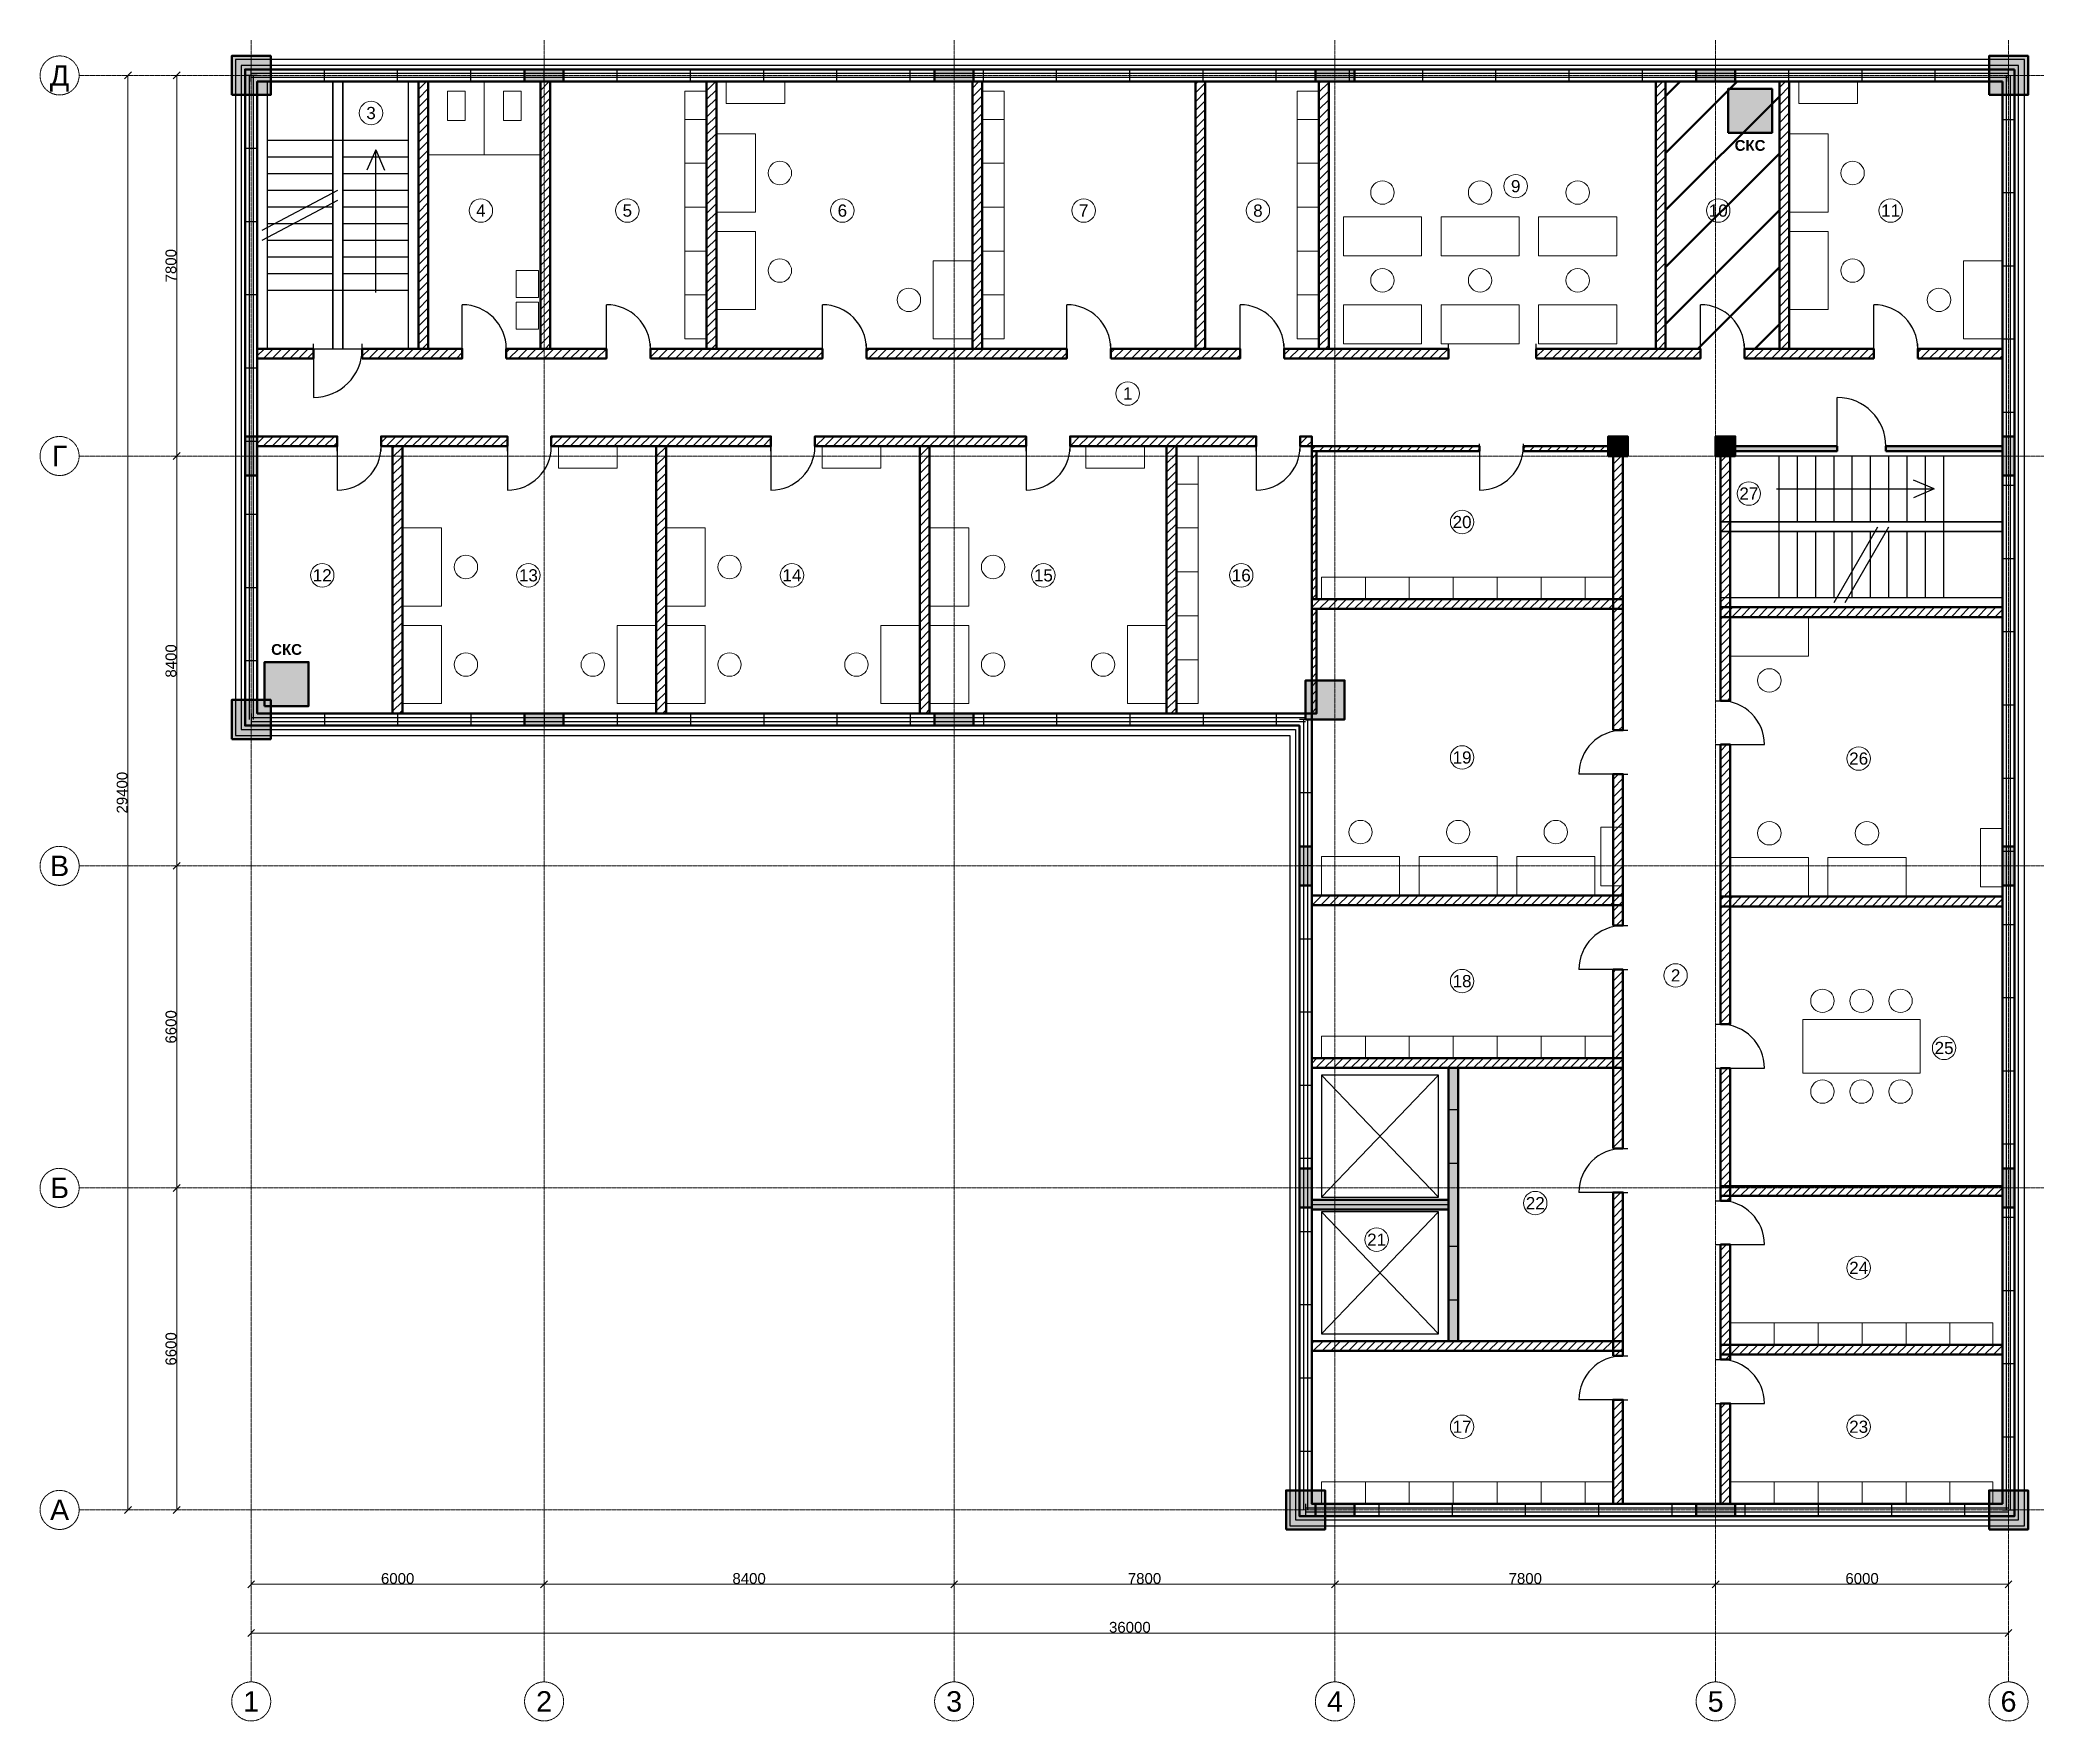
# Model space of a CAD drawing. Header units: millimetres. Extents: x -4325 to 36725, y -4325 to 30125.
import ezdxf
from ezdxf.enums import TextEntityAlignment as Align

# ---------------------------------------------------------------- set-up
doc = ezdxf.new("R2010")
doc.units = ezdxf.units.MM
doc.linetypes.add('CENTER2', pattern=[2.541, 1.587, -0.318, 0.318, -0.318])
for name, color, linetype, lineweight in [('A-ANNO-ROOM', 7, 'CONTINUOUS', 18), ('A-DIMS', 8, 'CONTINUOUS', 13), ('A-DOOR', 3, 'CONTINUOUS', 25), ('A-ELEV', 7, 'CONTINUOUS', 25), ('A-FACADE-PANEL', 8, 'CONTINUOUS', 25), ('A-FURN', 8, 'CONTINUOUS', 18), ('A-GLAZ-RIBBON', 5, 'CONTINUOUS', 25), ('A-GRID', 8, 'CENTER2', 13), ('A-HATCH', 9, 'CONTINUOUS', 9), ('A-OUTLINE', 7, 'CONTINUOUS', 50), ('A-SANI', 8, 'CONTINUOUS', 18), ('A-STAIR', 7, 'CONTINUOUS', 25), ('A-WALL-BLOCK', 9, 'CONTINUOUS', 50), ('A-WALL-RC', 7, 'CONTINUOUS', 50), ('E-SCS-RISER', 1, 'CONTINUOUS', 50), ('E-SERVER-ROOM', 1, 'CONTINUOUS', 50)]:
    doc.layers.add(name, color=color, linetype=linetype, lineweight=lineweight)
doc.styles.add('Arial-Bold', font='arialbd.ttf')
doc.styles.get("Standard").update_dxf_attribs({"font": 'arial.ttf'})

msp = doc.modelspace()

# ---------------------------------------------------------------- hatches: boundary and pattern name
at = {"layer": 'A-HATCH'}
h = msp.add_hatch(dxfattribs=at)
h.set_pattern_fill('ANSI31', scale=40)
h.paths.add_polyline_path([(3425, 23800), (3625, 23800), (3625, 29275), (3625, 29275), (3425, 29275), (3425, 29275)])
h = msp.add_hatch(dxfattribs=at)
h.set_pattern_fill('ANSI31', scale=40)
h.paths.add_polyline_path([(5925, 23800), (6125, 23800), (6125, 29275), (6125, 29275), (5925, 29275), (5925, 29275)])
h = msp.add_hatch(dxfattribs=at)
h.set_pattern_fill('ANSI31', scale=40)
h.paths.add_polyline_path([(9330, 23800), (9530, 23800), (9530, 29275), (9530, 29275), (9330, 29275), (9330, 29275)])
h = msp.add_hatch(dxfattribs=at)
h.set_pattern_fill('ANSI31', scale=40)
h.paths.add_polyline_path([(14773, 23800), (14973, 23800), (14973, 29275), (14973, 29275), (14773, 29275), (14773, 29275)])
h = msp.add_hatch(dxfattribs=at)
h.set_pattern_fill('ANSI31', scale=40)
h.paths.add_polyline_path([(19343, 23800), (19543, 23800), (19543, 29275), (19543, 29275), (19343, 29275), (19343, 29275)])
h = msp.add_hatch(dxfattribs=at)
h.set_pattern_fill('ANSI31', scale=40)
h.paths.add_polyline_path([(21874, 23800), (22074, 23800), (22074, 29275), (22074, 29275), (21874, 29275), (21874, 29275)])
h = msp.add_hatch(dxfattribs=at)
h.set_pattern_fill('ANSI31', scale=40)
h.paths.add_polyline_path([(28774, 23800), (28974, 23800), (28974, 29275), (28974, 29275), (28774, 29275), (28774, 29275)])
h = msp.add_hatch(dxfattribs=at)
h.set_pattern_fill('ANSI31', scale=40)
h.paths.add_polyline_path([(31305, 23800), (31505, 23800), (31505, 29275), (31505, 29275), (31305, 29275), (31305, 29275)])
h = msp.add_hatch(dxfattribs=at)
h.set_pattern_fill('ANSI31', scale=40)
h.paths.add_polyline_path([(125, 23600), (125, 23600), (1275, 23600), (1275, 23800), (125, 23800), (125, 23800)])
h = msp.add_hatch(dxfattribs=at)
h.set_pattern_fill('ANSI31', scale=40)
h.paths.add_polyline_path([(2275, 23600), (4325, 23600), (4325, 23800), (2275, 23800)])
h = msp.add_hatch(dxfattribs=at)
h.set_pattern_fill('ANSI31', scale=40)
h.paths.add_polyline_path([(5225, 23600), (7277.5, 23600), (7277.5, 23800), (5225, 23800)])
h = msp.add_hatch(dxfattribs=at)
h.set_pattern_fill('ANSI31', scale=40)
h.paths.add_polyline_path([(8177.5, 23600), (11701.5, 23600), (11701.5, 23800), (8177.5, 23800)])
h = msp.add_hatch(dxfattribs=at)
h.set_pattern_fill('ANSI31', scale=40)
h.paths.add_polyline_path([(12601.5, 23600), (16708, 23600), (16708, 23800), (12601.5, 23800)])
h = msp.add_hatch(dxfattribs=at)
h.set_pattern_fill('ANSI31', scale=40)
h.paths.add_polyline_path([(17608, 23600), (20258.5, 23600), (20258.5, 23800), (17608, 23800)])
h = msp.add_hatch(dxfattribs=at)
h.set_pattern_fill('ANSI31', scale=40)
h.paths.add_polyline_path([(21158.5, 23600), (24524, 23600), (24524, 23800), (21158.5, 23800)])
h = msp.add_hatch(dxfattribs=at)
h.set_pattern_fill('ANSI31', scale=40)
h.paths.add_polyline_path([(26324, 23600), (29689.5, 23600), (29689.5, 23800), (26324, 23800)])
h = msp.add_hatch(dxfattribs=at)
h.set_pattern_fill('ANSI31', scale=40)
h.paths.add_polyline_path([(30589.5, 23600), (33240, 23600), (33240, 23800), (30589.5, 23800)])
h = msp.add_hatch(dxfattribs=at)
h.set_pattern_fill('ANSI31', scale=40)
h.paths.add_polyline_path([(34140, 23600), (35875, 23600), (35875, 23600), (35875, 23800), (35875, 23800), (34140, 23800)])
h = msp.add_hatch(dxfattribs=at)
h.set_pattern_fill('ANSI31', scale=40)
h.paths.add_polyline_path([(125, 21800), (125, 21800), (1761.5, 21800), (1761.5, 22000), (125, 22000), (125, 22000)])
h = msp.add_hatch(dxfattribs=at)
h.set_pattern_fill('ANSI31', scale=40)
h.paths.add_polyline_path([(2661.5, 21800), (5248, 21800), (5248, 22000), (2661.5, 22000)])
h = msp.add_hatch(dxfattribs=at)
h.set_pattern_fill('ANSI31', scale=40)
h.paths.add_polyline_path([(2898, 16325), (3098, 16325), (3098, 16325), (3098, 21800), (2898, 21800), (2898, 16325)])
h = msp.add_hatch(dxfattribs=at)
h.set_pattern_fill('ANSI31', scale=40)
h.paths.add_polyline_path([(6148, 21800), (10648, 21800), (10648, 22000), (6148, 22000)])
h = msp.add_hatch(dxfattribs=at)
h.set_pattern_fill('ANSI31', scale=40)
h.paths.add_polyline_path([(8298, 16325), (8498, 16325), (8498, 16325), (8498, 21800), (8298, 21800), (8298, 16325)])
h = msp.add_hatch(dxfattribs=at)
h.set_pattern_fill('ANSI31', scale=40)
h.paths.add_polyline_path([(11548, 21800), (15875, 21800), (15875, 22000), (11548, 22000)])
h = msp.add_hatch(dxfattribs=at)
h.set_pattern_fill('ANSI31', scale=40)
h.paths.add_polyline_path([(13698, 16325), (13898, 16325), (13898, 16325), (13898, 21800), (13698, 21800), (13698, 16325)])
h = msp.add_hatch(dxfattribs=at)
h.set_pattern_fill('ANSI31', scale=40)
h.paths.add_polyline_path([(16775, 21800), (20588.5, 21800), (20588.5, 22000), (16775, 22000)])
h = msp.add_hatch(dxfattribs=at)
h.set_pattern_fill('ANSI31', scale=40)
h.paths.add_polyline_path([(18752, 16325), (18952, 16325), (18952, 16325), (18952, 21800), (18752, 21800), (18752, 16325)])
h = msp.add_hatch(dxfattribs=at)
h.set_pattern_fill('ANSI31', scale=40)
h.paths.add_polyline_path([(21488.5, 21800), (21725, 21800), (21725, 22000), (21488.5, 22000)])
h = msp.add_hatch(dxfattribs=at)
h.set_pattern_fill('ANSI31', scale=40)
h.paths.add_polyline_path([(21725, 21700), (25162.5, 21700), (25162.5, 21800), (21725, 21800)])
h = msp.add_hatch(dxfattribs=at)
h.set_pattern_fill('ANSI31', scale=40)
h.paths.add_polyline_path([(26062.5, 21700), (27900, 21700), (27900, 21800), (26062.5, 21800)])
h = msp.add_hatch(dxfattribs=at)
h.set_pattern_fill('ANSI31', scale=40)
h.paths.add_polyline_path([(27900, 15979.5), (28100, 15979.5), (28100, 21800), (27900, 21800)])
h = msp.add_hatch(dxfattribs=at)
h.set_pattern_fill('ANSI31', scale=40)
h.paths.add_polyline_path([(30100, 16584.5), (30300, 16584.5), (30300, 21800), (30100, 21800)])
h = msp.add_hatch(dxfattribs=at)
h.set_pattern_fill('ANSI31', scale=40)
h.paths.add_polyline_path([(21725, 18667), (21825, 18667), (21825, 21700), (21725, 21700)])
h = msp.add_hatch(dxfattribs=at)
h.set_pattern_fill('ANSI31', scale=40)
h.paths.add_polyline_path([(21725, 18467), (28100, 18467), (28100, 18667), (21725, 18667)])
h = msp.add_hatch(dxfattribs=at)
h.set_pattern_fill('ANSI31', scale=40)
h.paths.add_polyline_path([(30100, 18300), (35875, 18300), (35875, 18300), (35875, 18500), (35875, 18500), (30100, 18500)])
h = msp.add_hatch(dxfattribs=at)
h.set_pattern_fill('ANSI31', scale=40)
h.paths.add_polyline_path([(21725, 16325), (21825, 16325), (21825, 16325), (21825, 18467), (21725, 18467), (21725, 16325)])
h = msp.add_hatch(dxfattribs=at)
h.set_pattern_fill('ANSI31', scale=40)
h.paths.add_polyline_path([(30100, 9953.5), (30300, 9953.5), (30300, 15684.5), (30100, 15684.5)])
h = msp.add_hatch(dxfattribs=at)
h.set_pattern_fill('ANSI31', scale=40)
h.paths.add_polyline_path([(27900, 11975), (28100, 11975), (28100, 15079.5), (27900, 15079.5)])
h = msp.add_hatch(dxfattribs=at)
h.set_pattern_fill('ANSI31', scale=40)
h.paths.add_polyline_path([(21725, 12392), (21725, 12392), (28100, 12392), (28100, 12592), (21725, 12592), (21725, 12592)])
h = msp.add_hatch(dxfattribs=at)
h.set_pattern_fill('ANSI31', scale=40)
h.paths.add_polyline_path([(30100, 12369), (35875, 12369), (35875, 12369), (35875, 12569), (35875, 12569), (30100, 12569)])
h = msp.add_hatch(dxfattribs=at)
h.set_pattern_fill('ANSI31', scale=40)
h.paths.add_polyline_path([(27900, 7408), (28100, 7408), (28100, 11075), (27900, 11075)])
h = msp.add_hatch(dxfattribs=at)
h.set_pattern_fill('ANSI31', scale=40)
h.paths.add_polyline_path([(21725, 9058), (21725, 9058), (28100, 9058), (28100, 9258), (21725, 9258), (21725, 9258)])
h = msp.add_hatch(dxfattribs=at)
h.set_pattern_fill('ANSI31', scale=40)
h.paths.add_polyline_path([(30100, 6338), (30300, 6338), (30300, 9053.5), (30100, 9053.5)])
h = msp.add_hatch(dxfattribs=at)
h.set_pattern_fill('ANSI31', scale=40)
h.paths.add_polyline_path([(30100, 6438), (35875, 6438), (35875, 6438), (35875, 6638), (35875, 6638), (30100, 6638)])
h = msp.add_hatch(dxfattribs=at)
h.set_pattern_fill('ANSI31', scale=40)
h.paths.add_polyline_path([(27900, 3158), (28100, 3158), (28100, 6508), (27900, 6508)])
h = msp.add_hatch(dxfattribs=at)
h.set_pattern_fill('ANSI31', scale=40)
h.paths.add_polyline_path([(30100, 3082), (30300, 3082), (30300, 5438), (30100, 5438)])
h = msp.add_hatch(dxfattribs=at)
h.set_pattern_fill('ANSI31', scale=40)
h.paths.add_polyline_path([(21725, 3258), (21725, 3258), (28100, 3258), (28100, 3458), (21725, 3458), (21725, 3458)])
h = msp.add_hatch(dxfattribs=at)
h.set_pattern_fill('ANSI31', scale=40)
h.paths.add_polyline_path([(30100, 3182), (35875, 3182), (35875, 3182), (35875, 3382), (35875, 3382), (30100, 3382)])
h = msp.add_hatch(dxfattribs=at)
h.set_pattern_fill('ANSI31', scale=40)
h.paths.add_polyline_path([(27900, 125), (28100, 125), (28100, 125), (28100, 2258), (27900, 2258), (27900, 125)])
h = msp.add_hatch(dxfattribs=at)
h.set_pattern_fill('ANSI31', scale=40)
h.paths.add_polyline_path([(30100, 125), (30300, 125), (30300, 125), (30300, 2182), (30100, 2182), (30100, 125)])
at = {"layer": 'A-WALL-RC'}
h = msp.add_hatch(color=7, dxfattribs=at)
h.dxf.hatch_style = 1
h.paths.add_polyline_path([(-400, 29000), (400, 29000), (400, 29800), (-400, 29800)])
h = msp.add_hatch(color=7, dxfattribs=at)
h.dxf.hatch_style = 1
h.paths.add_polyline_path([(35600, 29000), (36400, 29000), (36400, 29800), (35600, 29800)])
h = msp.add_hatch(color=7, dxfattribs=at)
h.dxf.hatch_style = 1
h.paths.add_polyline_path([(5600, 29275), (6400, 29275), (6400, 29525), (5600, 29525)])
h = msp.add_hatch(color=7, dxfattribs=at)
h.dxf.hatch_style = 1
h.paths.add_polyline_path([(14000, 29275), (14800, 29275), (14800, 29525), (14000, 29525)])
h = msp.add_hatch(color=7, dxfattribs=at)
h.dxf.hatch_style = 1
h.paths.add_polyline_path([(21800, 29275), (22600, 29275), (22600, 29525), (21800, 29525)])
h = msp.add_hatch(color=7, dxfattribs=at)
h.dxf.hatch_style = 1
h.paths.add_polyline_path([(29600, 29275), (30400, 29275), (30400, 29525), (29600, 29525)])
h = msp.add_hatch(color=7, dxfattribs=at)
h.dxf.hatch_style = 1
h.paths.add_polyline_path([(-125, 21200), (125, 21200), (125, 22000), (-125, 22000)])
h = msp.add_hatch(color=7, dxfattribs=at)
h.dxf.hatch_style = 1
h.paths.add_polyline_path([(27800, 21600), (28200, 21600), (28200, 22000), (27800, 22000)])
h = msp.add_hatch(color=7, dxfattribs=at)
h.dxf.hatch_style = 1
h.paths.add_polyline_path([(30000, 21600), (30400, 21600), (30400, 22000), (30000, 22000)])
h = msp.add_hatch(color=7, dxfattribs=at)
h.dxf.hatch_style = 1
h.paths.add_polyline_path([(30300, 21700), (32487.5, 21700), (32487.5, 21800), (30300, 21800)])
h = msp.add_hatch(color=7, dxfattribs=at)
h.dxf.hatch_style = 1
h.paths.add_polyline_path([(33487.5, 21700), (35875, 21700), (35875, 21700), (35875, 21800), (35875, 21800), (33487.5, 21800)])
h = msp.add_hatch(color=7, dxfattribs=at)
h.dxf.hatch_style = 1
h.paths.add_polyline_path([(35875, 21200), (36125, 21200), (36125, 22000), (35875, 22000)])
h = msp.add_hatch(color=7, dxfattribs=at)
h.dxf.hatch_style = 1
h.paths.add_polyline_path([(21600, 16200), (22400, 16200), (22400, 17000), (21600, 17000)])
h = msp.add_hatch(color=7, dxfattribs=at)
h.dxf.hatch_style = 1
h.paths.add_polyline_path([(-400, 15800), (400, 15800), (400, 16600), (-400, 16600)])
h = msp.add_hatch(color=7, dxfattribs=at)
h.dxf.hatch_style = 1
h.paths.add_polyline_path([(5600, 16075), (6400, 16075), (6400, 16325), (5600, 16325)])
h = msp.add_hatch(color=7, dxfattribs=at)
h.dxf.hatch_style = 1
h.paths.add_polyline_path([(14000, 16075), (14800, 16075), (14800, 16325), (14000, 16325)])
h = msp.add_hatch(color=7, dxfattribs=at)
h.dxf.hatch_style = 1
h.paths.add_polyline_path([(21475, 12800), (21725, 12800), (21725, 13600), (21475, 13600)])
h = msp.add_hatch(color=7, dxfattribs=at)
h.dxf.hatch_style = 1
h.paths.add_polyline_path([(35875, 12800), (36125, 12800), (36125, 13600), (35875, 13600)])
h = msp.add_hatch(color=7, dxfattribs=at)
h.dxf.hatch_style = 1
h.paths.add_polyline_path([(24525, 3458), (24725, 3458), (24725, 9058), (24525, 9058)])
h = msp.add_hatch(color=7, dxfattribs=at)
h.dxf.hatch_style = 1
h.paths.add_polyline_path([(21475, 6200), (21725, 6200), (21725, 7000), (21475, 7000)])
h = msp.add_hatch(color=7, dxfattribs=at)
h.dxf.hatch_style = 1
h.paths.add_polyline_path([(35875, 6200), (36125, 6200), (36125, 7000), (35875, 7000)])
h = msp.add_hatch(color=7, dxfattribs=at)
h.dxf.hatch_style = 1
h.paths.add_polyline_path([(21725, 6158), (21725, 6158), (24525, 6158), (24525, 6358), (21725, 6358), (21725, 6358)])
h = msp.add_hatch(color=7, dxfattribs=at)
h.dxf.hatch_style = 1
h.paths.add_polyline_path([(21200, -400), (22000, -400), (22000, 400), (21200, 400)])
h = msp.add_hatch(color=7, dxfattribs=at)
h.dxf.hatch_style = 1
h.paths.add_polyline_path([(21800, -125), (22600, -125), (22600, 125), (21800, 125)])
h = msp.add_hatch(color=7, dxfattribs=at)
h.dxf.hatch_style = 1
h.paths.add_polyline_path([(29600, -125), (30400, -125), (30400, 125), (29600, 125)])
h = msp.add_hatch(color=7, dxfattribs=at)
h.dxf.hatch_style = 1
h.paths.add_polyline_path([(35600, -400), (36400, -400), (36400, 400), (35600, 400)])
at = {"layer": 'E-SCS-RISER'}
h = msp.add_hatch(color=7, dxfattribs=at)
h.dxf.hatch_style = 1
h.paths.add_polyline_path([(30255, 28225), (31155, 28225), (31155, 29125), (30255, 29125)])
h = msp.add_hatch(color=7, dxfattribs=at)
h.dxf.hatch_style = 1
h.paths.add_polyline_path([(275, 16475), (1175, 16475), (1175, 17375), (275, 17375)])
at = {"layer": 'E-SERVER-ROOM'}
h = msp.add_hatch(dxfattribs=at)
h.set_pattern_fill('ANSI31', scale=260)
h.paths.add_polyline_path([(28974, 23800), (31305, 23800), (31305, 29275), (28974, 29275)])

# ---------------------------------------------------------------- linework, layer by layer
at = {"layer": 'A-ANNO-ROOM'}
for centre in [(2455, 28630), (25904, 27130), (4705, 26630), (7705, 26630), (12110, 26630), (17053, 26630), (20623, 26630), (30054, 26630), (33585, 26630), (17955, 22880), (30680, 20830), (24805, 20247), (1455, 19155), (5678, 19155), (11078, 19155), (16228, 19155), (20282, 19155), (24805, 15422), (32930, 15399), (29180, 10955), (24805, 10838), (34680, 9468), (26305, 6288), (23055, 5538), (32930, 4962), (24805, 1705), (32930, 1705)]:
    msp.add_circle(centre, 240, dxfattribs=at)
at = {"layer": 'A-DIMS'}
for p, q in [((-2595.71, 29329.29), (-2454.29, 29470.71)), ((-2525, 0), (-2525, 29400)), ((-1595.71, 29329.29), (-1454.29, 29470.71)), ((-1525, 21600), (-1525, 29400)), ((-1595.71, 21529.29), (-1454.29, 21670.71)), ((-1595.71, 21529.29), (-1454.29, 21670.71)), ((-1525, 13200), (-1525, 21600)), ((-1595.71, 13129.29), (-1454.29, 13270.71)), ((-1595.71, 13129.29), (-1454.29, 13270.71)), ((-1525, 6600), (-1525, 13200)), ((-1595.71, 6529.29), (-1454.29, 6670.71)), ((-1595.71, 6529.29), (-1454.29, 6670.71)), ((-1525, 0), (-1525, 6600)), ((-2595.71, -70.71), (-2454.29, 70.71)), ((-1595.71, -70.71), (-1454.29, 70.71)), ((-70.71, -1595.71), (70.71, -1454.29)), ((0, -1525), (6000, -1525)), ((5929.29, -1595.71), (6070.71, -1454.29)), ((5929.29, -1595.71), (6070.71, -1454.29)), ((6000, -1525), (14400, -1525)), ((14329.29, -1595.71), (14470.71, -1454.29)), ((14329.29, -1595.71), (14470.71, -1454.29)), ((14400, -1525), (22200, -1525)), ((22129.29, -1595.71), (22270.71, -1454.29)), ((22129.29, -1595.71), (22270.71, -1454.29)), ((22200, -1525), (30000, -1525)), ((29929.29, -1595.71), (30070.71, -1454.29)), ((29929.29, -1595.71), (30070.71, -1454.29)), ((30000, -1525), (36000, -1525)), ((35929.29, -1595.71), (36070.71, -1454.29)), ((-70.71, -2595.71), (70.71, -2454.29)), ((35929.29, -2595.71), (36070.71, -2454.29)), ((0, -2525), (36000, -2525))]:
    msp.add_line(p, q, dxfattribs=at)
at = {"layer": 'A-DOOR'}
for p, q in [((4325, 23800), (4325, 24700)), ((7277.5, 23800), (7277.5, 24700)), ((11701.5, 23800), (11701.5, 24700)), ((16708, 23800), (16708, 24700)), ((20258.5, 23800), (20258.5, 24700)), ((29689.5, 23800), (29689.5, 24700)), ((33240, 23800), (33240, 24700)), ((1275, 23700), (1275, 23900)), ((2275, 23700), (2275, 23900)), ((4325, 23700), (4325, 23900)), ((5225, 23700), (5225, 23900)), ((7277.5, 23700), (7277.5, 23900)), ((8177.5, 23700), (8177.5, 23900)), ((11701.5, 23700), (11701.5, 23900)), ((12601.5, 23700), (12601.5, 23900)), ((16708, 23700), (16708, 23900)), ((17608, 23700), (17608, 23900)), ((20258.5, 23700), (20258.5, 23900)), ((21158.5, 23700), (21158.5, 23900)), ((24524, 23700), (24524, 23900)), ((26324, 23700), (26324, 23900)), ((29689.5, 23700), (29689.5, 23900)), ((30589.5, 23700), (30589.5, 23900)), ((33240, 23700), (33240, 23900)), ((34140, 23700), (34140, 23900)), ((1275, 23800), (1275, 22800)), ((32487.5, 21800), (32487.5, 22800)), ((1761.5, 21700), (1761.5, 21900)), ((1761.5, 21800), (1761.5, 20900)), ((2661.5, 21700), (2661.5, 21900)), ((5248, 21700), (5248, 21900)), ((5248, 21800), (5248, 20900)), ((6148, 21700), (6148, 21900)), ((10648, 21700), (10648, 21900)), ((10648, 21800), (10648, 20900)), ((11548, 21700), (11548, 21900)), ((15875, 21700), (15875, 21900)), ((15875, 21800), (15875, 20900)), ((16775, 21700), (16775, 21900)), ((20588.5, 21700), (20588.5, 21900)), ((20588.5, 21800), (20588.5, 20900)), ((21488.5, 21700), (21488.5, 21900)), ((25162.5, 21750), (25162.5, 21850)), ((25162.5, 21800), (25162.5, 20900)), ((26062.5, 21750), (26062.5, 21850)), ((32487.5, 21750), (32487.5, 21850)), ((33487.5, 21750), (33487.5, 21850)), ((30000, 16584.5), (30200, 16584.5)), ((28000, 15979.5), (28200, 15979.5)), ((30000, 15684.5), (30200, 15684.5)), ((30100, 15684.5), (31000, 15684.5)), ((28100, 15079.5), (27200, 15079.5)), ((28000, 15079.5), (28200, 15079.5)), ((28000, 11975), (28200, 11975)), ((28100, 11075), (27200, 11075)), ((28000, 11075), (28200, 11075)), ((30000, 9953.5), (30200, 9953.5)), ((30000, 9053.5), (30200, 9053.5)), ((30100, 9053.5), (31000, 9053.5)), ((24525, 8208), (24725, 8208)), ((28000, 7408), (28200, 7408)), ((24525, 7108), (24725, 7108)), ((28100, 6508), (27200, 6508)), ((28000, 6508), (28200, 6508)), ((30000, 6338), (30200, 6338)), ((24525, 5408), (24725, 5408)), ((30000, 5438), (30200, 5438)), ((30100, 5438), (31000, 5438)), ((24525, 4308), (24725, 4308)), ((28000, 3158), (28200, 3158)), ((30000, 3082), (30200, 3082)), ((28100, 2258), (27200, 2258)), ((28000, 2258), (28200, 2258)), ((30000, 2182), (30200, 2182)), ((30100, 2182), (31000, 2182))]:
    msp.add_line(p, q, dxfattribs=at)
for centre, radius, start, end in [((4325, 23800), 900, 0, 90), ((7277.5, 23800), 900, 0, 90), ((11701.5, 23800), 900, 0, 90), ((16708, 23800), 900, 0, 90), ((20258.5, 23800), 900, 0, 90), ((29689.5, 23800), 900, 0, 90), ((33240, 23800), 900, 0, 90), ((1275, 23800), 1000, -90, 0), ((32487.5, 21800), 1000, 0, 90), ((1761.5, 21800), 900, -90, 0), ((5248, 21800), 900, -90, 0), ((10648, 21800), 900, -90, 0), ((15875, 21800), 900, -90, 0), ((20588.5, 21800), 900, -90, 0), ((25162.5, 21800), 900, -90, 0), ((30100, 15684.5), 900, 0, 90), ((28100, 15079.5), 900, 90, 180), ((28100, 11075), 900, 90, 180), ((30100, 9053.5), 900, 0, 90), ((28100, 6508), 900, 90, 180), ((30100, 5438), 900, 0, 90), ((28100, 2258), 900, 90, 180), ((30100, 2182), 900, 0, 90)]:
    msp.add_arc(centre, radius, start, end, dxfattribs=at)
at = {"layer": 'A-ELEV'}
for p, q in [((21925, 6408), (24325, 8908)), ((21925, 8908), (24325, 6408)), ((21725, 6258), (24525, 6258)), ((21925, 3608), (24325, 6108)), ((21925, 6108), (24325, 3608))]:
    msp.add_line(p, q, dxfattribs=at)
for points in [[(21925, 6408), (24325, 6408), (24325, 8908), (21925, 8908)], [(21925, 3608), (24325, 3608), (24325, 6108), (21925, 6108)]]:
    msp.add_lwpolyline(points, close=True, dxfattribs=at)
at = {"layer": 'A-FACADE-PANEL'}
for points in [[(36325, 29725), (-325, 29725), (-325, 15875), (21275, 15875), (21275, -325), (36325, -325)], [(36205, 29605), (-205, 29605), (-205, 15995), (21395, 15995), (21395, -205), (36205, -205)]]:
    msp.add_lwpolyline(points, close=True, dxfattribs=at)
at = {"layer": 'A-FURN'}
for p, q in [((8880, 28500), (9330, 28500)), ((14973, 28500), (15423, 28500)), ((21424, 28500), (21874, 28500)), ((8880, 27600), (9330, 27600)), ((14973, 27600), (15423, 27600)), ((21424, 27600), (21874, 27600)), ((8880, 26700), (9330, 26700)), ((14973, 26700), (15423, 26700)), ((21424, 26700), (21874, 26700)), ((8880, 25800), (9330, 25800)), ((14973, 25800), (15423, 25800)), ((21424, 25800), (21874, 25800)), ((8880, 24900), (9330, 24900)), ((14973, 24900), (15423, 24900)), ((21424, 24900), (21874, 24900)), ((18952, 21025), (19402, 21025)), ((18952, 20125), (19402, 20125)), ((18952, 19225), (19402, 19225)), ((22825, 18667), (22825, 19117)), ((23725, 18667), (23725, 19117)), ((24625, 18667), (24625, 19117)), ((25525, 18667), (25525, 19117)), ((26425, 18667), (26425, 19117)), ((27325, 18667), (27325, 19117)), ((18952, 18325), (19402, 18325)), ((18952, 17425), (19402, 17425)), ((22825, 9258), (22825, 9708)), ((23725, 9258), (23725, 9708)), ((24625, 9258), (24625, 9708)), ((25525, 9258), (25525, 9708)), ((26425, 9258), (26425, 9708)), ((27325, 9258), (27325, 9708)), ((31200, 3382), (31200, 3832)), ((32100, 3382), (32100, 3832)), ((33000, 3382), (33000, 3832)), ((33900, 3382), (33900, 3832)), ((34800, 3382), (34800, 3832)), ((22825, 125), (22825, 575)), ((23725, 125), (23725, 575)), ((24625, 125), (24625, 575)), ((25525, 125), (25525, 575)), ((26425, 125), (26425, 575)), ((27325, 125), (27325, 575)), ((31200, 125), (31200, 575)), ((32100, 125), (32100, 575)), ((33000, 125), (33000, 575)), ((33900, 125), (33900, 575)), ((34800, 125), (34800, 575))]:
    msp.add_line(p, q, dxfattribs=at)
for points in [[(9730, 28825), (10930, 28825), (10930, 29275), (9730, 29275)], [(31705, 28825), (32905, 28825), (32905, 29275), (31705, 29275)], [(8880, 24000), (9330, 24000), (9330, 29075), (8880, 29075)], [(14973, 24000), (15423, 24000), (15423, 29075), (14973, 29075)], [(21424, 24000), (21874, 24000), (21874, 29075), (21424, 29075)], [(9530, 26600), (10330, 26600), (10330, 28200), (9530, 28200)], [(31505, 26600), (32305, 26600), (32305, 28200), (31505, 28200)], [(22374, 25700), (23974, 25700), (23974, 26500), (22374, 26500)], [(24374, 25700), (25974, 25700), (25974, 26500), (24374, 26500)], [(26374, 25700), (27974, 25700), (27974, 26500), (26374, 26500)], [(9530, 24600), (10330, 24600), (10330, 26200), (9530, 26200)], [(31505, 24600), (32305, 24600), (32305, 26200), (31505, 26200)], [(13973, 24000), (14773, 24000), (14773, 25600), (13973, 25600)], [(35075, 24000), (35875, 24000), (35875, 25600), (35075, 25600)], [(22374, 23900), (23974, 23900), (23974, 24700), (22374, 24700)], [(24374, 23900), (25974, 23900), (25974, 24700), (24374, 24700)], [(26374, 23900), (27974, 23900), (27974, 24700), (26374, 24700)], [(6298, 21350), (7498, 21350), (7498, 21800), (6298, 21800)], [(11698, 21350), (12898, 21350), (12898, 21800), (11698, 21800)], [(17098, 21350), (18298, 21350), (18298, 21800), (17098, 21800)], [(18952, 16525), (19402, 16525), (19402, 21600), (18952, 21600)], [(3098, 18525), (3898, 18525), (3898, 20125), (3098, 20125)], [(8498, 18525), (9298, 18525), (9298, 20125), (8498, 20125)], [(13898, 18525), (14698, 18525), (14698, 20125), (13898, 20125)], [(21925, 18667), (27900, 18667), (27900, 19117), (21925, 19117)], [(3098, 16525), (3898, 16525), (3898, 18125), (3098, 18125)], [(7498, 16525), (8298, 16525), (8298, 18125), (7498, 18125)], [(8498, 16525), (9298, 16525), (9298, 18125), (8498, 18125)], [(12898, 16525), (13698, 16525), (13698, 18125), (12898, 18125)], [(13898, 16525), (14698, 16525), (14698, 18125), (13898, 18125)], [(17952, 16525), (18752, 16525), (18752, 18125), (17952, 18125)], [(30300, 17500), (31900, 17500), (31900, 18300), (30300, 18300)], [(27650, 12792), (28100, 12792), (28100, 13992), (27650, 13992)], [(35425, 12769), (35875, 12769), (35875, 13969), (35425, 13969)], [(21925, 12592), (23525, 12592), (23525, 13392), (21925, 13392)], [(23925, 12592), (25525, 12592), (25525, 13392), (23925, 13392)], [(25925, 12592), (27525, 12592), (27525, 13392), (25925, 13392)], [(30300, 12569), (31900, 12569), (31900, 13369), (30300, 13369)], [(32300, 12569), (33900, 12569), (33900, 13369), (32300, 13369)], [(31787.5, 8953.5), (34187.5, 8953.5), (34187.5, 10053.5), (31787.5, 10053.5)], [(21925, 9258), (27900, 9258), (27900, 9708), (21925, 9708)], [(30300, 3382), (35675, 3382), (35675, 3832), (30300, 3832)], [(21925, 125), (27900, 125), (27900, 575), (21925, 575)], [(30300, 125), (35675, 125), (35675, 575), (30300, 575)]]:
    msp.add_lwpolyline(points, close=True, dxfattribs=at)
for centre in [(10830, 27400), (32805, 27400), (23174, 27000), (25174, 27000), (27174, 27000), (10830, 25400), (32805, 25400), (23174, 25200), (25174, 25200), (27174, 25200), (13473, 24800), (34575, 24800), (4398, 19325), (9798, 19325), (15198, 19325), (4398, 17325), (6998, 17325), (9798, 17325), (12398, 17325), (15198, 17325), (17452, 17325), (31100, 17000), (22725, 13892), (24725, 13892), (26725, 13892), (31100, 13869), (33100, 13869), (32187.5, 10433.5), (32987.5, 10433.5), (33787.5, 10433.5), (32187.5, 8573.5), (32987.5, 8573.5), (33787.5, 8573.5)]:
    msp.add_circle(centre, 240, dxfattribs=at)
at = {"layer": 'A-GLAZ-RIBBON'}
for p, q in [((125, 29400), (-125, 29400)), ((-40, 29400), (-40, 16200)), ((0, 29275), (0, 29525)), ((36000, 29440), (0, 29440)), ((36000, 29360), (0, 29360)), ((40, 29400), (40, 16200)), ((1500, 29275), (1500, 29525)), ((3000, 29275), (3000, 29525)), ((4500, 29275), (4500, 29525)), ((6000, 29275), (6000, 29525)), ((7500, 29275), (7500, 29525)), ((9000, 29275), (9000, 29525)), ((10500, 29275), (10500, 29525)), ((12000, 29275), (12000, 29525)), ((13500, 29275), (13500, 29525)), ((15000, 29275), (15000, 29525)), ((16500, 29275), (16500, 29525)), ((18000, 29275), (18000, 29525)), ((19500, 29275), (19500, 29525)), ((21000, 29275), (21000, 29525)), ((22500, 29275), (22500, 29525)), ((24000, 29275), (24000, 29525)), ((25500, 29275), (25500, 29525)), ((27000, 29275), (27000, 29525)), ((28500, 29275), (28500, 29525)), ((30000, 29275), (30000, 29525)), ((31500, 29275), (31500, 29525)), ((33000, 29275), (33000, 29525)), ((34500, 29275), (34500, 29525)), ((35960, 0), (35960, 29400)), ((36000, 29275), (36000, 29525)), ((36040, 0), (36040, 29400)), ((35875, 28500), (36125, 28500)), ((125, 27900), (-125, 27900)), ((35875, 27000), (36125, 27000)), ((125, 26400), (-125, 26400)), ((35875, 25500), (36125, 25500)), ((125, 24900), (-125, 24900)), ((35875, 24000), (36125, 24000)), ((125, 23400), (-125, 23400)), ((35875, 22500), (36125, 22500)), ((125, 21900), (-125, 21900)), ((35875, 21000), (36125, 21000)), ((125, 20400), (-125, 20400)), ((35875, 19500), (36125, 19500)), ((125, 18900), (-125, 18900)), ((35875, 18000), (36125, 18000)), ((125, 17400), (-125, 17400)), ((35875, 16500), (36125, 16500)), ((0, 16325), (0, 16075)), ((0, 16240), (21600, 16240)), ((0, 16160), (21600, 16160)), ((1500, 16325), (1500, 16075)), ((3000, 16325), (3000, 16075)), ((4500, 16325), (4500, 16075)), ((6000, 16325), (6000, 16075)), ((7500, 16325), (7500, 16075)), ((9000, 16325), (9000, 16075)), ((10500, 16325), (10500, 16075)), ((12000, 16325), (12000, 16075)), ((13500, 16325), (13500, 16075)), ((15000, 16325), (15000, 16075)), ((16500, 16325), (16500, 16075)), ((18000, 16325), (18000, 16075)), ((19500, 16325), (19500, 16075)), ((21000, 16325), (21000, 16075)), ((21725, 16200), (21475, 16200)), ((21560, 16200), (21560, 0)), ((21640, 16200), (21640, 0)), ((35875, 15000), (36125, 15000)), ((21725, 14700), (21475, 14700)), ((21725, 13200), (21475, 13200)), ((35875, 13500), (36125, 13500)), ((35875, 12000), (36125, 12000)), ((21725, 11700), (21475, 11700)), ((35875, 10500), (36125, 10500)), ((21725, 10200), (21475, 10200)), ((21725, 8700), (21475, 8700)), ((35875, 9000), (36125, 9000)), ((35875, 7500), (36125, 7500)), ((21725, 7200), (21475, 7200)), ((35875, 6000), (36125, 6000)), ((21725, 5700), (21475, 5700)), ((21725, 4200), (21475, 4200)), ((35875, 4500), (36125, 4500)), ((35875, 3000), (36125, 3000)), ((21725, 2700), (21475, 2700)), ((35875, 1500), (36125, 1500)), ((21725, 1200), (21475, 1200)), ((21600, 125), (21600, -125)), ((21600, 40), (36000, 40)), ((23100, 125), (23100, -125)), ((24600, 125), (24600, -125)), ((26100, 125), (26100, -125)), ((27600, 125), (27600, -125)), ((29100, 125), (29100, -125)), ((30600, 125), (30600, -125)), ((32100, 125), (32100, -125)), ((33600, 125), (33600, -125)), ((35100, 125), (35100, -125)), ((35875, 0), (36125, 0)), ((21600, -40), (36000, -40))]:
    msp.add_line(p, q, dxfattribs=at)
at = {"layer": 'A-GRID'}
for p, q in [((0, -3525), (0, 30125)), ((6000, -3525), (6000, 30125)), ((14400, -3525), (14400, 30125)), ((22200, -3525), (22200, 30125)), ((30000, -3525), (30000, 30125)), ((36000, -3525), (36000, 30125)), ((-3525, 29400), (36725, 29400)), ((-3525, 21600), (36725, 21600)), ((-3525, 13200), (36725, 13200)), ((-3525, 6600), (36725, 6600)), ((-3525, 0), (36725, 0))]:
    msp.add_line(p, q, dxfattribs=at)
for centre in [(-3925, 29400), (-3925, 21600), (-3925, 13200), (-3925, 6600), (-3925, 0), (0, -3925), (6000, -3925), (14400, -3925), (22200, -3925), (30000, -3925), (36000, -3925)]:
    msp.add_circle(centre, 400, dxfattribs=at)
at = {"layer": 'A-OUTLINE'}
for points in [[(36125, 29525), (-125, 29525), (-125, 16075), (21475, 16075), (21475, -125), (36125, -125)], [(35875, 29275), (125, 29275), (125, 16325), (21725, 16325), (21725, 125), (35875, 125)]]:
    msp.add_lwpolyline(points, close=True, dxfattribs=at)
at = {"layer": 'A-SANI'}
for points in [[(3625, 27775), (4775, 27775), (4775, 29275), (3625, 29275)], [(4775, 27775), (5925, 27775), (5925, 29275), (4775, 29275)], [(4020, 28475), (4380, 28475), (4380, 29075), (4020, 29075)], [(5170, 28475), (5530, 28475), (5530, 29075), (5170, 29075)], [(5425, 24850), (5885, 24850), (5885, 25400), (5425, 25400)], [(5425, 24200), (5885, 24200), (5885, 24750), (5425, 24750)]]:
    msp.add_lwpolyline(points, close=True, dxfattribs=at)
at = {"layer": 'A-STAIR'}
for p, q in [((325, 28075), (1675, 28075)), ((325, 28075), (3225, 28075)), ((1875, 28075), (3225, 28075)), ((325, 27733.33), (1675, 27733.33)), ((1875, 27733.33), (3225, 27733.33)), ((2550, 27875), (2370, 27455)), ((2550, 24950), (2550, 27875)), ((2550, 27875), (2730, 27455)), ((325, 27391.67), (1675, 27391.67)), ((1875, 27391.67), (3225, 27391.67)), ((225, 26230), (1775, 27050)), ((225, 26025), (1775, 26845)), ((325, 27050), (1675, 27050)), ((325, 26708.33), (1675, 26708.33)), ((1875, 27050), (3225, 27050)), ((1875, 26708.33), (3225, 26708.33)), ((325, 26366.67), (1675, 26366.67)), ((1875, 26366.67), (3225, 26366.67)), ((325, 26025), (1675, 26025)), ((1875, 26025), (3225, 26025)), ((325, 25683.33), (1675, 25683.33)), ((1875, 25683.33), (3225, 25683.33)), ((325, 25341.67), (1675, 25341.67)), ((1875, 25341.67), (3225, 25341.67)), ((325, 25000), (3225, 25000)), ((31300, 18700), (31300, 21600)), ((31675, 20250), (31675, 21600)), ((32050, 20250), (32050, 21600)), ((32425, 20250), (32425, 21600)), ((32800, 20250), (32800, 21600)), ((33175, 20250), (33175, 21600)), ((33550, 20250), (33550, 21600)), ((33925, 20250), (33925, 21600)), ((34300, 20250), (34300, 21600)), ((34675, 20250), (34675, 21600)), ((34675, 18700), (34675, 21600)), ((34475, 20925), (34055, 21105)), ((31250, 20925), (34475, 20925)), ((34475, 20925), (34055, 20745)), ((32425, 18600), (33325, 20150)), ((32650, 18600), (33550, 20150)), ((31675, 18700), (31675, 20050)), ((32050, 18700), (32050, 20050)), ((32425, 18700), (32425, 20050)), ((32800, 18700), (32800, 20050)), ((33175, 18700), (33175, 20050)), ((33550, 18700), (33550, 20050)), ((33925, 18700), (33925, 20050)), ((34300, 18700), (34300, 20050)), ((34675, 18700), (34675, 20050))]:
    msp.add_line(p, q, dxfattribs=at)
for points in [[(325, 23800), (1675, 23800), (1675, 29275), (325, 29275)], [(1675, 23800), (1875, 23800), (1875, 29275), (1675, 29275)], [(1875, 23800), (3225, 23800), (3225, 29275), (1875, 29275)], [(30100, 20250), (35875, 20250), (35875, 21600), (30100, 21600)], [(30100, 20050), (35875, 20050), (35875, 20250), (30100, 20250)], [(30100, 18700), (35875, 18700), (35875, 20050), (30100, 20050)]]:
    msp.add_lwpolyline(points, close=True, dxfattribs=at)
at = {"layer": 'A-WALL-BLOCK'}
for points in [[(3425, 23800), (3625, 23800), (3625, 29275), (3625, 29275), (3425, 29275), (3425, 29275)], [(5925, 23800), (6125, 23800), (6125, 29275), (6125, 29275), (5925, 29275), (5925, 29275)], [(9330, 23800), (9530, 23800), (9530, 29275), (9530, 29275), (9330, 29275), (9330, 29275)], [(14773, 23800), (14973, 23800), (14973, 29275), (14973, 29275), (14773, 29275), (14773, 29275)], [(19343, 23800), (19543, 23800), (19543, 29275), (19543, 29275), (19343, 29275), (19343, 29275)], [(21874, 23800), (22074, 23800), (22074, 29275), (22074, 29275), (21874, 29275), (21874, 29275)], [(28774, 23800), (28974, 23800), (28974, 29275), (28974, 29275), (28774, 29275), (28774, 29275)], [(31305, 23800), (31505, 23800), (31505, 29275), (31505, 29275), (31305, 29275), (31305, 29275)], [(125, 23600), (125, 23600), (1275, 23600), (1275, 23800), (125, 23800), (125, 23800)], [(2275, 23600), (4325, 23600), (4325, 23800), (2275, 23800)], [(5225, 23600), (7277.5, 23600), (7277.5, 23800), (5225, 23800)], [(8177.5, 23600), (11701.5, 23600), (11701.5, 23800), (8177.5, 23800)], [(12601.5, 23600), (16708, 23600), (16708, 23800), (12601.5, 23800)], [(17608, 23600), (20258.5, 23600), (20258.5, 23800), (17608, 23800)], [(21158.5, 23600), (24524, 23600), (24524, 23800), (21158.5, 23800)], [(26324, 23600), (29689.5, 23600), (29689.5, 23800), (26324, 23800)], [(30589.5, 23600), (33240, 23600), (33240, 23800), (30589.5, 23800)], [(34140, 23600), (35875, 23600), (35875, 23600), (35875, 23800), (35875, 23800), (34140, 23800)], [(125, 21800), (125, 21800), (1761.5, 21800), (1761.5, 22000), (125, 22000), (125, 22000)], [(2661.5, 21800), (5248, 21800), (5248, 22000), (2661.5, 22000)], [(2898, 16325), (3098, 16325), (3098, 16325), (3098, 21800), (2898, 21800), (2898, 16325)], [(6148, 21800), (10648, 21800), (10648, 22000), (6148, 22000)], [(8298, 16325), (8498, 16325), (8498, 16325), (8498, 21800), (8298, 21800), (8298, 16325)], [(11548, 21800), (15875, 21800), (15875, 22000), (11548, 22000)], [(13698, 16325), (13898, 16325), (13898, 16325), (13898, 21800), (13698, 21800), (13698, 16325)], [(16775, 21800), (20588.5, 21800), (20588.5, 22000), (16775, 22000)], [(18752, 16325), (18952, 16325), (18952, 16325), (18952, 21800), (18752, 21800), (18752, 16325)], [(21488.5, 21800), (21725, 21800), (21725, 22000), (21488.5, 22000)], [(21725, 21700), (25162.5, 21700), (25162.5, 21800), (21725, 21800)], [(26062.5, 21700), (27900, 21700), (27900, 21800), (26062.5, 21800)], [(27900, 15979.5), (28100, 15979.5), (28100, 21800), (27900, 21800)], [(30100, 16584.5), (30300, 16584.5), (30300, 21800), (30100, 21800)], [(21725, 18667), (21825, 18667), (21825, 21700), (21725, 21700)], [(21725, 18467), (28100, 18467), (28100, 18667), (21725, 18667)], [(30100, 18300), (35875, 18300), (35875, 18300), (35875, 18500), (35875, 18500), (30100, 18500)], [(21725, 16325), (21825, 16325), (21825, 16325), (21825, 18467), (21725, 18467), (21725, 16325)], [(30100, 9953.5), (30300, 9953.5), (30300, 15684.5), (30100, 15684.5)], [(27900, 11975), (28100, 11975), (28100, 15079.5), (27900, 15079.5)], [(21725, 12392), (21725, 12392), (28100, 12392), (28100, 12592), (21725, 12592), (21725, 12592)], [(30100, 12369), (35875, 12369), (35875, 12369), (35875, 12569), (35875, 12569), (30100, 12569)], [(27900, 7408), (28100, 7408), (28100, 11075), (27900, 11075)], [(21725, 9058), (21725, 9058), (28100, 9058), (28100, 9258), (21725, 9258), (21725, 9258)], [(30100, 6338), (30300, 6338), (30300, 9053.5), (30100, 9053.5)], [(30100, 6438), (35875, 6438), (35875, 6438), (35875, 6638), (35875, 6638), (30100, 6638)], [(27900, 3158), (28100, 3158), (28100, 6508), (27900, 6508)], [(30100, 3082), (30300, 3082), (30300, 5438), (30100, 5438)], [(21725, 3258), (21725, 3258), (28100, 3258), (28100, 3458), (21725, 3458), (21725, 3458)], [(30100, 3182), (35875, 3182), (35875, 3182), (35875, 3382), (35875, 3382), (30100, 3382)], [(27900, 125), (28100, 125), (28100, 125), (28100, 2258), (27900, 2258), (27900, 125)], [(30100, 125), (30300, 125), (30300, 125), (30300, 2182), (30100, 2182), (30100, 125)]]:
    msp.add_lwpolyline(points, close=True, dxfattribs=at)
at = {"layer": 'A-WALL-RC'}
for points in [[(-400, 29000), (400, 29000), (400, 29800), (-400, 29800)], [(35600, 29000), (36400, 29000), (36400, 29800), (35600, 29800)], [(5600, 29275), (6400, 29275), (6400, 29525), (5600, 29525)], [(14000, 29275), (14800, 29275), (14800, 29525), (14000, 29525)], [(21800, 29275), (22600, 29275), (22600, 29525), (21800, 29525)], [(29600, 29275), (30400, 29275), (30400, 29525), (29600, 29525)], [(-125, 21200), (125, 21200), (125, 22000), (-125, 22000)], [(27800, 21600), (28200, 21600), (28200, 22000), (27800, 22000)], [(30000, 21600), (30400, 21600), (30400, 22000), (30000, 22000)], [(30300, 21700), (32487.5, 21700), (32487.5, 21800), (30300, 21800)], [(33487.5, 21700), (35875, 21700), (35875, 21700), (35875, 21800), (35875, 21800), (33487.5, 21800)], [(35875, 21200), (36125, 21200), (36125, 22000), (35875, 22000)], [(21600, 16200), (22400, 16200), (22400, 17000), (21600, 17000)], [(-400, 15800), (400, 15800), (400, 16600), (-400, 16600)], [(5600, 16075), (6400, 16075), (6400, 16325), (5600, 16325)], [(14000, 16075), (14800, 16075), (14800, 16325), (14000, 16325)], [(21475, 12800), (21725, 12800), (21725, 13600), (21475, 13600)], [(35875, 12800), (36125, 12800), (36125, 13600), (35875, 13600)], [(24525, 3458), (24725, 3458), (24725, 9058), (24525, 9058)], [(21475, 6200), (21725, 6200), (21725, 7000), (21475, 7000)], [(35875, 6200), (36125, 6200), (36125, 7000), (35875, 7000)], [(21725, 6158), (21725, 6158), (24525, 6158), (24525, 6358), (21725, 6358), (21725, 6358)], [(21200, -400), (22000, -400), (22000, 400), (21200, 400)], [(21800, -125), (22600, -125), (22600, 125), (21800, 125)], [(29600, -125), (30400, -125), (30400, 125), (29600, 125)], [(35600, -400), (36400, -400), (36400, 400), (35600, 400)]]:
    msp.add_lwpolyline(points, close=True, dxfattribs=at)
at = {"layer": 'E-SCS-RISER'}
for points in [[(30255, 28225), (31155, 28225), (31155, 29125), (30255, 29125)], [(275, 16475), (1175, 16475), (1175, 17375), (275, 17375)]]:
    msp.add_lwpolyline(points, close=True, dxfattribs=at)

# ---------------------------------------------------------------- texts
at = {"layer": 'A-ANNO-ROOM'}
for s, p in [('3', (2455, 28630)), ('9', (25904, 27130)), ('4', (4705, 26630)), ('5', (7705, 26630)), ('6', (12110, 26630)), ('7', (17053, 26630)), ('8', (20623, 26630)), ('10', (30054, 26630)), ('11', (33585, 26630)), ('1', (17955, 22880)), ('27', (30680, 20830)), ('20', (24805, 20247)), ('12', (1455, 19155)), ('13', (5678, 19155)), ('14', (11078, 19155)), ('15', (16228, 19155)), ('16', (20282, 19155)), ('19', (24805, 15422)), ('26', (32930, 15399)), ('2', (29180, 10955)), ('18', (24805, 10838)), ('25', (34680, 9468)), ('22', (26305, 6288)), ('21', (23055, 5538)), ('24', (32930, 4962)), ('17', (24805, 1705)), ('23', (32930, 1705))]:
    msp.add_text(s, height=250, dxfattribs=at).set_placement(p, align=Align.MIDDLE_CENTER)
at = {"layer": 'A-DIMS'}
for s, p in [('7800', (-1645, 25500)), ('8400', (-1645, 17400)), ('29400', (-2645, 14700)), ('6600', (-1645, 9900)), ('6600', (-1645, 3300))]:
    msp.add_text(s, height=220, rotation=90, dxfattribs=at).set_placement(p, align=Align.MIDDLE_CENTER)
for s, p in [('6000', (3000, -1405)), ('8400', (10200, -1405)), ('7800', (18300, -1405)), ('7800', (26100, -1405)), ('6000', (33000, -1405)), ('36000', (18000, -2405))]:
    msp.add_text(s, height=220, dxfattribs=at).set_placement(p, align=Align.MIDDLE_CENTER)
at = {"layer": 'A-GRID'}
for s, p in [('Д', (-3925, 29400)), ('Г', (-3925, 21600)), ('В', (-3925, 13200)), ('Б', (-3925, 6600)), ('А', (-3925, 0)), ('1', (0, -3925)), ('2', (6000, -3925)), ('3', (14400, -3925)), ('4', (22200, -3925)), ('5', (30000, -3925)), ('6', (36000, -3925))]:
    msp.add_text(s, height=420, dxfattribs=at).set_placement(p, align=Align.MIDDLE_CENTER)
at = {"layer": 'E-SCS-RISER', "style": 'Arial-Bold'}
for p in [(30705, 27965), (725, 17635)]:
    msp.add_text('СКС', height=220, dxfattribs=at).set_placement(p, align=Align.MIDDLE_CENTER)

doc.saveas('drawing.dxf')
